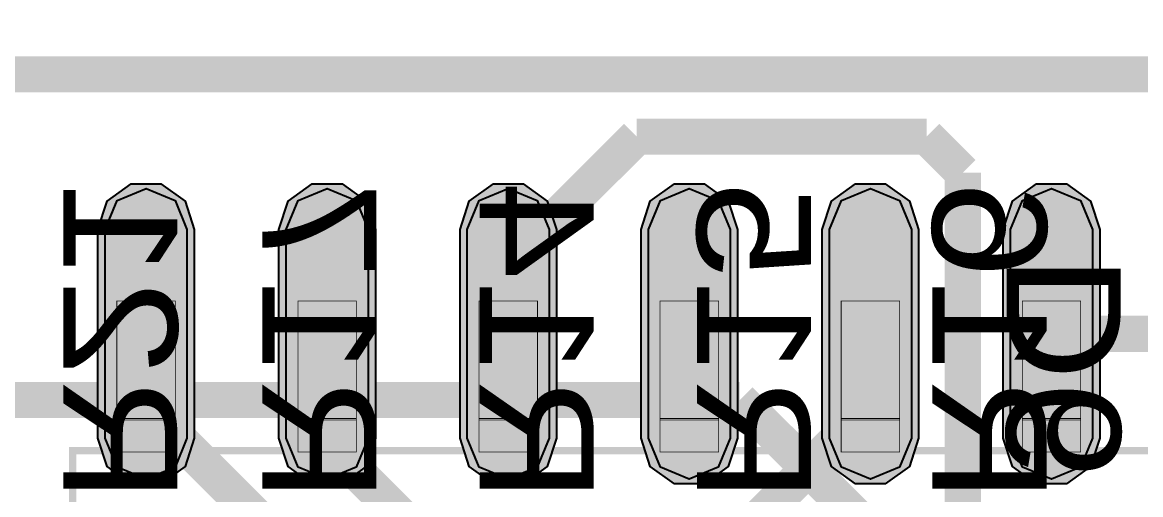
# Model space of a CAD drawing. Header units: millimetres. Extents: x -0.1 to 51.1, y -7.6 to 37.6.
# Drawn here: x 37.22 to 45.06, y 25.5 to 28.81 of the extents above; entities that cross this region are included whole.
import ezdxf
from ezdxf.enums import TextEntityAlignment as Align

# ---------------------------------------------------------------- set-up
doc = ezdxf.new("R2010")
doc.units = ezdxf.units.MM
doc.header["$MEASUREMENT"] = 0
for name, color, linetype, true_color in [('Bottom-Layer', 7, 'Continuous', 0x0000ff), ('Bottom-Silkscreen-Layer', 7, 'Continuous', 0x66cc33), ('Component-Shape-Layer', 7, 'Continuous', 0x00cccc), ('Pin-Floating-Layer', 7, 'Continuous', 0xff99ff), ('Pin-Soldering-Layer', 7, 'Continuous', 0xcc9999), ('Top-Layer', 7, 'Continuous', 0xff0000), ('Top-Paste-Mask-Layer', 7, 'Continuous', 0x808080), ('Top-Solder-Mask-Layer', 7, 'Continuous', 0x800080)]:
    doc.layers.add(name, color=color, linetype=linetype, true_color=true_color)
doc.styles.get("Standard").update_dxf_attribs({"font": 'arial.ttf'})

msp = doc.modelspace()

# ---------------------------------------------------------------- hatches: boundary and pattern name
at = {"layer": 'Pin-Floating-Layer'}
for points in [[(37.8824, 26.0324), (37.8824, 25.7974), (38.2924, 25.7974), (38.2924, 26.0324)], [(37.8824, 26.0324), (37.8824, 25.7974), (38.2924, 25.7974), (38.2924, 26.0324)], [(39.1524, 26.0324), (39.1524, 25.7974), (39.5624, 25.7974), (39.5624, 26.0324)], [(39.1524, 26.0324), (39.1524, 25.7974), (39.5624, 25.7974), (39.5624, 26.0324)], [(40.4224, 26.0324), (40.4224, 25.7974), (40.8324, 25.7974), (40.8324, 26.0324)], [(40.4224, 26.0324), (40.4224, 25.7974), (40.8324, 25.7974), (40.8324, 26.0324)], [(41.6924, 26.0324), (41.6924, 25.7974), (42.1024, 25.7974), (42.1024, 26.0324)], [(41.6924, 26.0324), (41.6924, 25.7974), (42.1024, 25.7974), (42.1024, 26.0324)], [(42.9624, 26.0324), (42.9624, 25.7974), (43.3724, 25.7974), (43.3724, 26.0324)], [(42.9624, 26.0324), (42.9624, 25.7974), (43.3724, 25.7974), (43.3724, 26.0324)], [(44.2324, 26.0324), (44.2324, 25.7974), (44.6424, 25.7974), (44.6424, 26.0324)], [(44.2324, 26.0324), (44.2324, 25.7974), (44.6424, 25.7974), (44.6424, 26.0324)]]:
    msp.add_hatch(color=256, dxfattribs=at).paths.add_polyline_path(points)
at = {"layer": 'Pin-Soldering-Layer'}
for points in [[(37.8824, 26.8574), (37.8824, 26.0224), (38.2924, 26.0224), (38.2924, 26.8574)], [(37.8824, 26.8574), (37.8824, 26.0224), (38.2924, 26.0224), (38.2924, 26.8574)], [(39.1524, 26.8574), (39.1524, 26.0224), (39.5624, 26.0224), (39.5624, 26.8574)], [(39.1524, 26.8574), (39.1524, 26.0224), (39.5624, 26.0224), (39.5624, 26.8574)], [(40.4224, 26.8574), (40.4224, 26.0224), (40.8324, 26.0224), (40.8324, 26.8574)], [(40.4224, 26.8574), (40.4224, 26.0224), (40.8324, 26.0224), (40.8324, 26.8574)], [(41.6924, 26.8574), (41.6924, 26.0224), (42.1024, 26.0224), (42.1024, 26.8574)], [(41.6924, 26.8574), (41.6924, 26.0224), (42.1024, 26.0224), (42.1024, 26.8574)], [(42.9624, 26.8574), (42.9624, 26.0224), (43.3724, 26.0224), (43.3724, 26.8574)], [(42.9624, 26.8574), (42.9624, 26.0224), (43.3724, 26.0224), (43.3724, 26.8574)], [(44.2324, 26.8574), (44.2324, 26.0224), (44.6424, 26.0224), (44.6424, 26.8574)], [(44.2324, 26.8574), (44.2324, 26.0224), (44.6424, 26.0224), (44.6424, 26.8574)]]:
    msp.add_hatch(color=256, dxfattribs=at).paths.add_polyline_path(points)
at = {"layer": 'Top-Layer'}
for points in [[(38.3744, 25.8945), (38.2903, 25.6915), (38.0874, 25.6075), (37.8844, 25.6915), (37.8004, 25.8945), (37.8004, 27.3585), (37.8844, 27.5614), (38.0874, 27.6455), (38.2903, 27.5614), (38.3744, 27.3585)], [(39.6444, 25.8945), (39.5603, 25.6915), (39.3574, 25.6075), (39.1544, 25.6915), (39.0704, 25.8945), (39.0704, 27.3585), (39.1544, 27.5614), (39.3574, 27.6455), (39.5603, 27.5614), (39.6444, 27.3585)], [(40.9144, 25.8945), (40.8303, 25.6915), (40.6274, 25.6075), (40.4245, 25.6915), (40.3404, 25.8945), (40.3404, 27.3585), (40.4245, 27.5614), (40.6274, 27.6455), (40.8303, 27.5614), (40.9144, 27.3585)], [(42.1844, 25.8945), (42.1003, 25.6915), (41.8974, 25.6075), (41.6945, 25.6915), (41.6104, 25.8945), (41.6104, 27.3585), (41.6945, 27.5614), (41.8974, 27.6455), (42.1003, 27.5614), (42.1844, 27.3585)], [(43.4544, 25.8945), (43.3703, 25.6915), (43.1674, 25.6075), (42.9645, 25.6915), (42.8804, 25.8945), (42.8804, 27.3585), (42.9645, 27.5614), (43.1674, 27.6455), (43.3703, 27.5614), (43.4544, 27.3585)], [(44.7244, 25.8945), (44.6403, 25.6915), (44.4374, 25.6075), (44.2345, 25.6915), (44.1504, 25.8945), (44.1504, 27.3585), (44.2345, 27.5614), (44.4374, 27.6455), (44.6403, 27.5614), (44.7244, 27.3585)]]:
    msp.add_hatch(color=256, dxfattribs=at).paths.add_polyline_path(points)
at = {"layer": 'Top-Paste-Mask-Layer'}
for points in [[(38.3744, 25.8945), (38.2903, 25.6915), (38.0874, 25.6075), (37.8844, 25.6915), (37.8004, 25.8945), (37.8004, 27.3585), (37.8844, 27.5614), (38.0874, 27.6455), (38.2903, 27.5614), (38.3744, 27.3585)], [(39.6444, 25.8945), (39.5603, 25.6915), (39.3574, 25.6075), (39.1544, 25.6915), (39.0704, 25.8945), (39.0704, 27.3585), (39.1544, 27.5614), (39.3574, 27.6455), (39.5603, 27.5614), (39.6444, 27.3585)], [(40.9144, 25.8945), (40.8303, 25.6915), (40.6274, 25.6075), (40.4245, 25.6915), (40.3404, 25.8945), (40.3404, 27.3585), (40.4245, 27.5614), (40.6274, 27.6455), (40.8303, 27.5614), (40.9144, 27.3585)], [(42.1844, 25.8945), (42.1003, 25.6915), (41.8974, 25.6075), (41.6945, 25.6915), (41.6104, 25.8945), (41.6104, 27.3585), (41.6945, 27.5614), (41.8974, 27.6455), (42.1003, 27.5614), (42.1844, 27.3585)], [(43.4544, 25.8945), (43.3703, 25.6915), (43.1674, 25.6075), (42.9645, 25.6915), (42.8804, 25.8945), (42.8804, 27.3585), (42.9645, 27.5614), (43.1674, 27.6455), (43.3703, 27.5614), (43.4544, 27.3585)], [(44.7244, 25.8945), (44.6403, 25.6915), (44.4374, 25.6075), (44.2345, 25.6915), (44.1504, 25.8945), (44.1504, 27.3585), (44.2345, 27.5614), (44.4374, 27.6455), (44.6403, 27.5614), (44.7244, 27.3585)]]:
    msp.add_hatch(color=256, dxfattribs=at).paths.add_polyline_path(points)
at = {"layer": 'Top-Solder-Mask-Layer'}
for points in [[(38.4254, 25.8945), (38.3608, 25.6958), (38.1918, 25.573), (37.9829, 25.573), (37.8139, 25.6958), (37.7494, 25.8945), (37.7494, 27.3585), (37.8139, 27.5572), (37.9829, 27.6799), (38.1918, 27.6799), (38.3608, 27.5572), (38.4254, 27.3585)], [(39.6954, 25.8945), (39.6308, 25.6958), (39.4618, 25.573), (39.2529, 25.573), (39.0839, 25.6958), (39.0194, 25.8945), (39.0194, 27.3585), (39.0839, 27.5572), (39.2529, 27.6799), (39.4618, 27.6799), (39.6308, 27.5572), (39.6954, 27.3585)], [(40.9654, 25.8945), (40.9008, 25.6958), (40.7318, 25.573), (40.5229, 25.573), (40.3539, 25.6958), (40.2894, 25.8945), (40.2894, 27.3585), (40.3539, 27.5572), (40.5229, 27.6799), (40.7318, 27.6799), (40.9008, 27.5572), (40.9654, 27.3585)], [(42.2354, 25.8945), (42.1708, 25.6958), (42.0018, 25.573), (41.7929, 25.573), (41.6239, 25.6958), (41.5594, 25.8945), (41.5594, 27.3585), (41.6239, 27.5572), (41.7929, 27.6799), (42.0018, 27.6799), (42.1708, 27.5572), (42.2354, 27.3585)], [(43.5054, 25.8945), (43.4408, 25.6958), (43.2718, 25.573), (43.0629, 25.573), (42.8939, 25.6958), (42.8294, 25.8945), (42.8294, 27.3585), (42.8939, 27.5572), (43.0629, 27.6799), (43.2718, 27.6799), (43.4408, 27.5572), (43.5054, 27.3585)], [(44.7754, 25.8945), (44.7108, 25.6958), (44.5418, 25.573), (44.3329, 25.573), (44.1639, 25.6958), (44.0994, 25.8945), (44.0994, 27.3585), (44.1639, 27.5572), (44.3329, 27.6799), (44.5418, 27.6799), (44.7108, 27.5572), (44.7754, 27.3585)]]:
    msp.add_hatch(color=256, dxfattribs=at).paths.add_polyline_path(points)

# ---------------------------------------------------------------- linework, layer by layer
at = {"layer": 'Bottom-Layer', "const_width": 0.254}
for points in [[(47.6722, 28.4481), (26.1621, 28.4481)], [(31.4961, 26.1621), (42.251, 26.1621)], [(42.251, 26.1621), (43.9973, 24.4158)]]:
    msp.add_lwpolyline(points, dxfattribs=at)
at = {"layer": 'Component-Shape-Layer', "const_width": 0.0508}
msp.add_lwpolyline([(37.5724, 21.9074), (37.5724, 25.8074), (46.2224, 25.8074), (46.2224, 21.9074)], close=True, dxfattribs=at)
msp.add_lwpolyline([(37.5724, 21.9074), (37.5724, 25.8074), (46.2224, 25.8074), (46.2224, 21.9074)], close=True, dxfattribs=at)
at = {"layer": 'Pin-Floating-Layer', "const_width": 0.00508}
for points in [[(37.8824, 26.0324), (37.8824, 25.7974), (38.2924, 25.7974), (38.2924, 26.0324)], [(37.8824, 26.0324), (37.8824, 25.7974), (38.2924, 25.7974), (38.2924, 26.0324)], [(39.1524, 26.0324), (39.1524, 25.7974), (39.5624, 25.7974), (39.5624, 26.0324)], [(39.1524, 26.0324), (39.1524, 25.7974), (39.5624, 25.7974), (39.5624, 26.0324)], [(40.4224, 26.0324), (40.4224, 25.7974), (40.8324, 25.7974), (40.8324, 26.0324)], [(40.4224, 26.0324), (40.4224, 25.7974), (40.8324, 25.7974), (40.8324, 26.0324)], [(41.6924, 26.0324), (41.6924, 25.7974), (42.1024, 25.7974), (42.1024, 26.0324)], [(41.6924, 26.0324), (41.6924, 25.7974), (42.1024, 25.7974), (42.1024, 26.0324)], [(42.9624, 26.0324), (42.9624, 25.7974), (43.3724, 25.7974), (43.3724, 26.0324)], [(42.9624, 26.0324), (42.9624, 25.7974), (43.3724, 25.7974), (43.3724, 26.0324)], [(44.2324, 26.0324), (44.2324, 25.7974), (44.6424, 25.7974), (44.6424, 26.0324)], [(44.2324, 26.0324), (44.2324, 25.7974), (44.6424, 25.7974), (44.6424, 26.0324)]]:
    msp.add_lwpolyline(points, close=True, dxfattribs=at)
at = {"layer": 'Pin-Soldering-Layer', "const_width": 0.00508}
for points in [[(37.8824, 26.8574), (37.8824, 26.0224), (38.2924, 26.0224), (38.2924, 26.8574)], [(37.8824, 26.8574), (37.8824, 26.0224), (38.2924, 26.0224), (38.2924, 26.8574)], [(39.1524, 26.8574), (39.1524, 26.0224), (39.5624, 26.0224), (39.5624, 26.8574)], [(39.1524, 26.8574), (39.1524, 26.0224), (39.5624, 26.0224), (39.5624, 26.8574)], [(40.4224, 26.8574), (40.4224, 26.0224), (40.8324, 26.0224), (40.8324, 26.8574)], [(40.4224, 26.8574), (40.4224, 26.0224), (40.8324, 26.0224), (40.8324, 26.8574)], [(41.6924, 26.8574), (41.6924, 26.0224), (42.1024, 26.0224), (42.1024, 26.8574)], [(41.6924, 26.8574), (41.6924, 26.0224), (42.1024, 26.0224), (42.1024, 26.8574)], [(42.9624, 26.8574), (42.9624, 26.0224), (43.3724, 26.0224), (43.3724, 26.8574)], [(42.9624, 26.8574), (42.9624, 26.0224), (43.3724, 26.0224), (43.3724, 26.8574)], [(44.2324, 26.8574), (44.2324, 26.0224), (44.6424, 26.0224), (44.6424, 26.8574)], [(44.2324, 26.8574), (44.2324, 26.0224), (44.6424, 26.0224), (44.6424, 26.8574)]]:
    msp.add_lwpolyline(points, close=True, dxfattribs=at)
at = {"layer": 'Top-Layer', "const_width": 0.254}
for points in [[(41.5291, 28.0108), (40.6274, 27.1091)], [(43.5611, 28.0108), (41.5291, 28.0108)], [(43.8151, 27.7568), (43.5611, 28.0108)], [(43.8151, 23.2346), (43.8151, 27.7568)], [(40.6274, 27.1091), (40.6274, 26.6265)], [(38.0874, 26.6265), (38.0874, 26.1185)], [(39.3574, 26.6265), (39.3574, 25.8645)], [(43.1674, 26.1185), (43.1674, 26.6265)], [(44.4374, 26.6265), (45.7074, 26.6265)], [(38.0874, 26.1185), (39.8654, 24.3405)], [(42.1514, 25.1025), (43.1674, 26.1185)], [(39.3574, 25.8645), (40.1194, 25.1025)]]:
    msp.add_lwpolyline(points, dxfattribs=at)
at = {"layer": 'Top-Layer'}
for points in [[(38.3744, 25.8945), (38.2903, 25.6915), (38.0874, 25.6075), (37.8844, 25.6915), (37.8004, 25.8945), (37.8004, 27.3585), (37.8844, 27.5614), (38.0874, 27.6455), (38.2903, 27.5614), (38.3744, 27.3585)], [(39.6444, 25.8945), (39.5603, 25.6915), (39.3574, 25.6075), (39.1544, 25.6915), (39.0704, 25.8945), (39.0704, 27.3585), (39.1544, 27.5614), (39.3574, 27.6455), (39.5603, 27.5614), (39.6444, 27.3585)], [(40.9144, 25.8945), (40.8303, 25.6915), (40.6274, 25.6075), (40.4245, 25.6915), (40.3404, 25.8945), (40.3404, 27.3585), (40.4245, 27.5614), (40.6274, 27.6455), (40.8303, 27.5614), (40.9144, 27.3585)], [(42.1844, 25.8945), (42.1003, 25.6915), (41.8974, 25.6075), (41.6945, 25.6915), (41.6104, 25.8945), (41.6104, 27.3585), (41.6945, 27.5614), (41.8974, 27.6455), (42.1003, 27.5614), (42.1844, 27.3585)], [(43.4544, 25.8945), (43.3703, 25.6915), (43.1674, 25.6075), (42.9645, 25.6915), (42.8804, 25.8945), (42.8804, 27.3585), (42.9645, 27.5614), (43.1674, 27.6455), (43.3703, 27.5614), (43.4544, 27.3585)], [(44.7244, 25.8945), (44.6403, 25.6915), (44.4374, 25.6075), (44.2345, 25.6915), (44.1504, 25.8945), (44.1504, 27.3585), (44.2345, 27.5614), (44.4374, 27.6455), (44.6403, 27.5614), (44.7244, 27.3585)]]:
    msp.add_lwpolyline(points, close=True, dxfattribs=at)
at = {"layer": 'Top-Paste-Mask-Layer'}
for points in [[(38.3744, 25.8945), (38.2903, 25.6915), (38.0874, 25.6075), (37.8844, 25.6915), (37.8004, 25.8945), (37.8004, 27.3585), (37.8844, 27.5614), (38.0874, 27.6455), (38.2903, 27.5614), (38.3744, 27.3585)], [(39.6444, 25.8945), (39.5603, 25.6915), (39.3574, 25.6075), (39.1544, 25.6915), (39.0704, 25.8945), (39.0704, 27.3585), (39.1544, 27.5614), (39.3574, 27.6455), (39.5603, 27.5614), (39.6444, 27.3585)], [(40.9144, 25.8945), (40.8303, 25.6915), (40.6274, 25.6075), (40.4245, 25.6915), (40.3404, 25.8945), (40.3404, 27.3585), (40.4245, 27.5614), (40.6274, 27.6455), (40.8303, 27.5614), (40.9144, 27.3585)], [(42.1844, 25.8945), (42.1003, 25.6915), (41.8974, 25.6075), (41.6945, 25.6915), (41.6104, 25.8945), (41.6104, 27.3585), (41.6945, 27.5614), (41.8974, 27.6455), (42.1003, 27.5614), (42.1844, 27.3585)], [(43.4544, 25.8945), (43.3703, 25.6915), (43.1674, 25.6075), (42.9645, 25.6915), (42.8804, 25.8945), (42.8804, 27.3585), (42.9645, 27.5614), (43.1674, 27.6455), (43.3703, 27.5614), (43.4544, 27.3585)], [(44.7244, 25.8945), (44.6403, 25.6915), (44.4374, 25.6075), (44.2345, 25.6915), (44.1504, 25.8945), (44.1504, 27.3585), (44.2345, 27.5614), (44.4374, 27.6455), (44.6403, 27.5614), (44.7244, 27.3585)]]:
    msp.add_lwpolyline(points, close=True, dxfattribs=at)
at = {"layer": 'Top-Solder-Mask-Layer'}
for points in [[(38.4254, 25.8945), (38.3608, 25.6958), (38.1918, 25.573), (37.9829, 25.573), (37.8139, 25.6958), (37.7494, 25.8945), (37.7494, 27.3585), (37.8139, 27.5572), (37.9829, 27.6799), (38.1918, 27.6799), (38.3608, 27.5572), (38.4254, 27.3585)], [(39.6954, 25.8945), (39.6308, 25.6958), (39.4618, 25.573), (39.2529, 25.573), (39.0839, 25.6958), (39.0194, 25.8945), (39.0194, 27.3585), (39.0839, 27.5572), (39.2529, 27.6799), (39.4618, 27.6799), (39.6308, 27.5572), (39.6954, 27.3585)], [(40.9654, 25.8945), (40.9008, 25.6958), (40.7318, 25.573), (40.5229, 25.573), (40.3539, 25.6958), (40.2894, 25.8945), (40.2894, 27.3585), (40.3539, 27.5572), (40.5229, 27.6799), (40.7318, 27.6799), (40.9008, 27.5572), (40.9654, 27.3585)], [(42.2354, 25.8945), (42.1708, 25.6958), (42.0018, 25.573), (41.7929, 25.573), (41.6239, 25.6958), (41.5594, 25.8945), (41.5594, 27.3585), (41.6239, 27.5572), (41.7929, 27.6799), (42.0018, 27.6799), (42.1708, 27.5572), (42.2354, 27.3585)], [(43.5054, 25.8945), (43.4408, 25.6958), (43.2718, 25.573), (43.0629, 25.573), (42.8939, 25.6958), (42.8294, 25.8945), (42.8294, 27.3585), (42.8939, 27.5572), (43.0629, 27.6799), (43.2718, 27.6799), (43.4408, 27.5572), (43.5054, 27.3585)], [(44.7754, 25.8945), (44.7108, 25.6958), (44.5418, 25.573), (44.3329, 25.573), (44.1639, 25.6958), (44.0994, 25.8945), (44.0994, 27.3585), (44.1639, 27.5572), (44.3329, 27.6799), (44.5418, 27.6799), (44.7108, 27.5572), (44.7754, 27.3585)]]:
    msp.add_lwpolyline(points, close=True, dxfattribs=at)

# ---------------------------------------------------------------- texts
at = {"layer": 'Bottom-Silkscreen-Layer', "text_generation_flag": 2, "width": 1.1}
for s, rotation, p in [('R21', -90, (37.2663, 25.4404)), ('R17', -90, (38.6633, 25.4404)), ('R14', 270, (40.1873, 25.4404)), ('R15', 630, (41.7113, 25.4404)), ('R16', -90, (43.3623, 25.4404)), ('D6', 90, (45.1622, 27.1858))]:
    msp.add_text(s, height=0.8001, rotation=rotation, dxfattribs=at).set_placement(p, align=Align.BOTTOM_LEFT)

doc.saveas('drawing.dxf')
